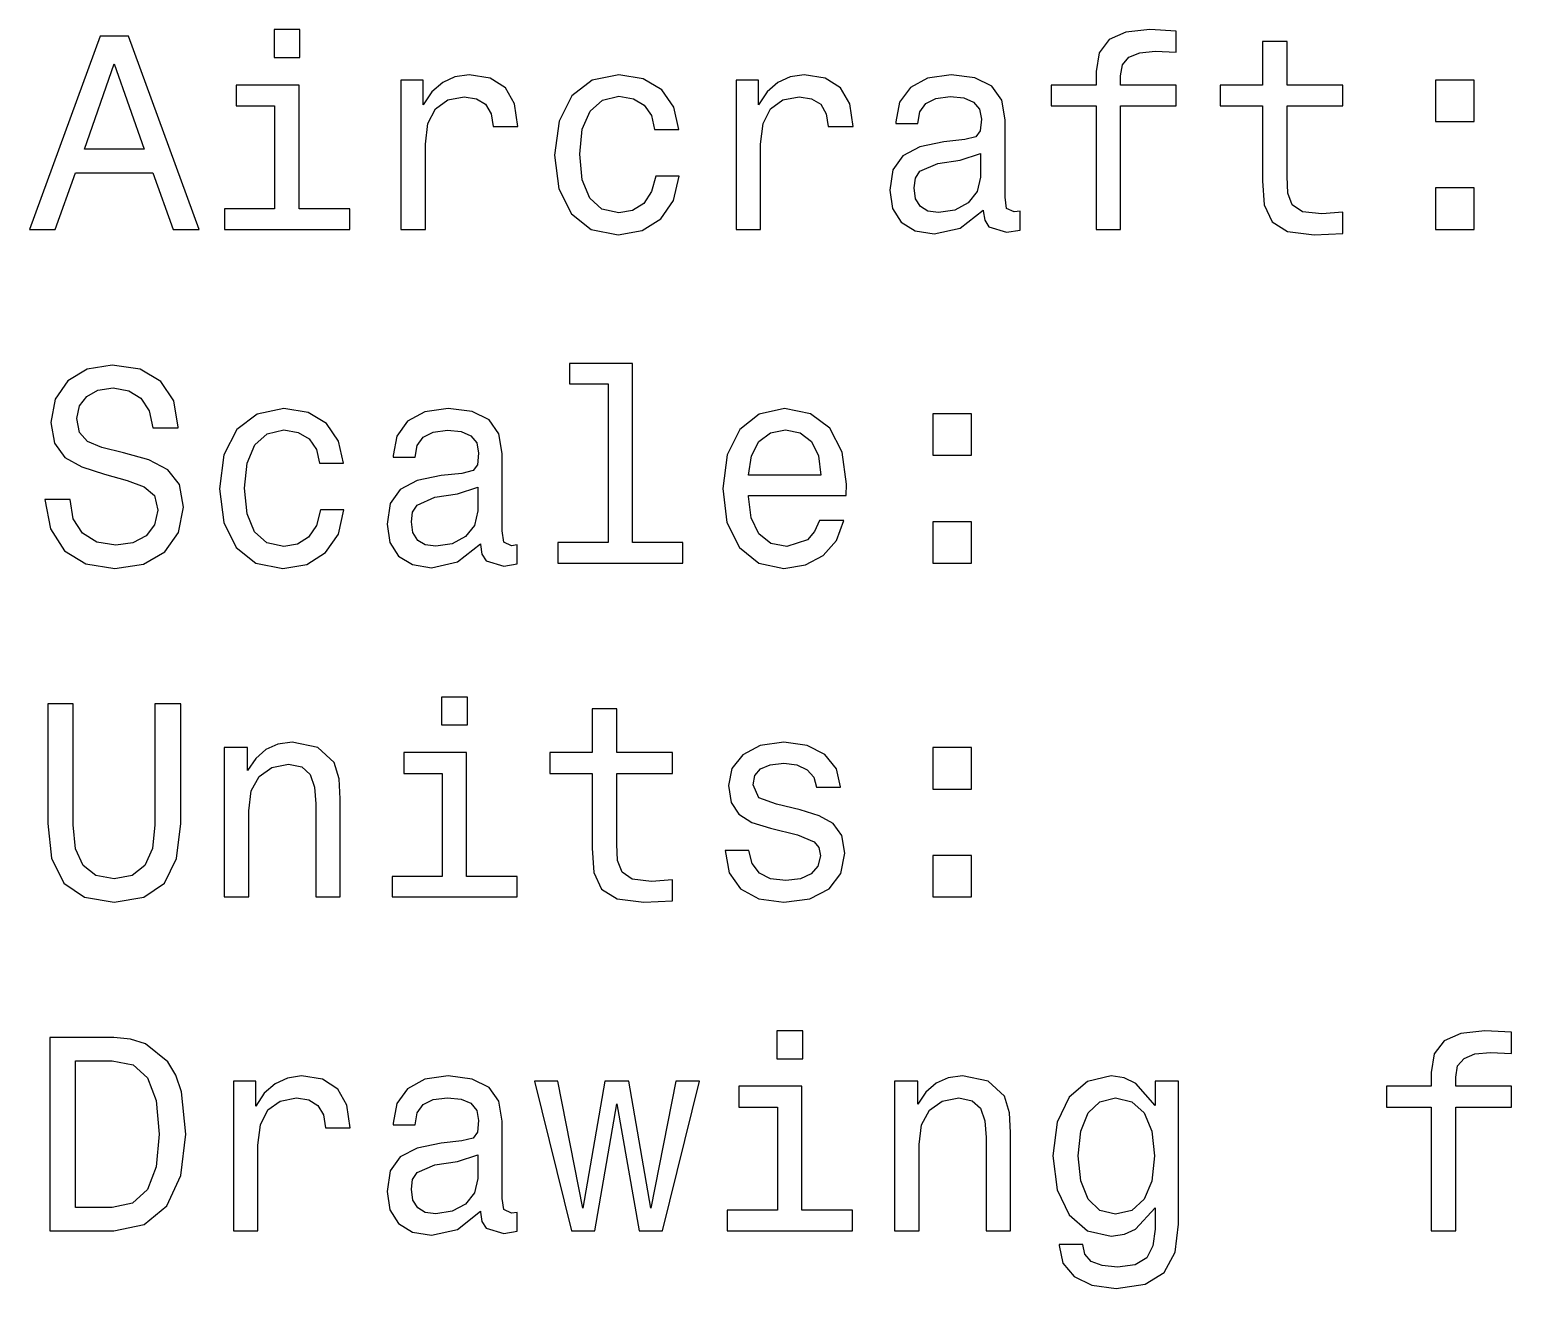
# Model space of a CAD drawing. Extents: x -62750 to 17911, y -49048 to 6133.
# Drawn here: x -55392 to -52707, y -13775 to -11495 of the extents above; entities that cross this region are included whole.
import ezdxf

# ---------------------------------------------------------------- set-up
doc = ezdxf.new("R2010")
doc.units = 0
doc.layers.get('0').update_dxf_attribs({"linetype": 'CONTINUOUS'})

msp = doc.modelspace()

# ---------------------------------------------------------------- linework, layer by layer
at = {"color": 7}
for points in [[(-55391.7, -11856.8), (-55345.3, -11856.8), (-55308.5, -11753.9), (-55168.8, -11753.9), (-55132, -11856.8), (-55084.6, -11856.8), (-55212.7, -11506.3), (-55264.1, -11506.3)], [(-54902, -11494.7), (-54948.9, -11494.7), (-54948.9, -11545.1), (-54902, -11545.1)], [(-53459.7, -11632.9), (-53459.7, -11856.8), (-53415.3, -11856.8), (-53415.3, -11632.9), (-53314.4, -11632.9), (-53314.4, -11595), (-53415.3, -11595), (-53415.3, -11578.4), (-53411.8, -11558.2), (-53400.2, -11544.6), (-53380.5, -11536.5), (-53352.3, -11533.5), (-53314.4, -11535.5), (-53314.4, -11497.2), (-53362.3, -11494.7), (-53405.7, -11499.2), (-53436, -11512.8), (-53454.1, -11536.5), (-53459.7, -11570.3), (-53459.7, -11595), (-53540.9, -11595), (-53540.9, -11632.9)], [(-53158.1, -11632.9), (-53158.1, -11768.5), (-53155.1, -11812.4), (-53140.9, -11842.7), (-53112.7, -11860.3), (-53064.8, -11866.4), (-53012.3, -11863.8), (-53012.3, -11825.5), (-53050.7, -11828.5), (-53085.5, -11824.5), (-53104.1, -11811.9), (-53112.2, -11790.7), (-53113.7, -11761), (-53113.7, -11632.9), (-53012.3, -11632.9), (-53012.3, -11595), (-53113.7, -11595), (-53113.7, -11515.9), (-53158.1, -11515.9), (-53158.1, -11595), (-53234.8, -11595), (-53234.8, -11632.9)], [(-55292.4, -11711), (-55238.4, -11556.7), (-55184.5, -11711)], [(-54903.6, -11819.5), (-54903.6, -11595), (-55017.5, -11595), (-55017.5, -11632.9), (-54947.9, -11632.9), (-54947.9, -11819.5), (-55038.7, -11819.5), (-55038.7, -11856.8), (-54811.8, -11856.8), (-54811.8, -11819.5)], [(-54719, -11856.8), (-54674.6, -11856.8), (-54674.6, -11702), (-54670.1, -11664.6), (-54656.4, -11637.9), (-54634.2, -11621.8), (-54604.5, -11616.2), (-54582.3, -11619.8), (-54565.7, -11629.8), (-54555.6, -11647), (-54552, -11670.2), (-54507.2, -11670.2), (-54513.2, -11629.3), (-54529.9, -11600.1), (-54557.6, -11582.4), (-54595.4, -11576.4), (-54621.1, -11580.4), (-54643.3, -11590.5), (-54663, -11607.6), (-54678.6, -11630.8), (-54678.6, -11586), (-54719, -11586)], [(-54259.5, -11675.7), (-54215.7, -11675.7), (-54224.7, -11635.4), (-54246.4, -11603.6), (-54280.2, -11583.9), (-54324.1, -11576.4), (-54372.5, -11586.5), (-54409.3, -11614.7), (-54432.5, -11660.6), (-54440.6, -11722.1), (-54433, -11783.2), (-54410.3, -11828.5), (-54374.5, -11856.8), (-54325.6, -11866.4), (-54282.2, -11858.8), (-54248.4, -11837.6), (-54225.2, -11804.3), (-54215.2, -11760), (-54257.5, -11760), (-54265.1, -11788.2), (-54279.2, -11809.4), (-54299.4, -11822.5), (-54324.1, -11826.5), (-54354.9, -11820), (-54377, -11799.8), (-54390.7, -11767), (-54395.2, -11720.6), (-54390.7, -11675.2), (-54376.5, -11642.4), (-54353.8, -11622.3), (-54324.1, -11615.2), (-54297.9, -11619.8), (-54278.2, -11631.4), (-54265.1, -11650.5)], [(-54111.8, -11856.8), (-54067.4, -11856.8), (-54067.4, -11702), (-54062.9, -11664.6), (-54049.2, -11637.9), (-54027, -11621.8), (-53997.3, -11616.2), (-53975.1, -11619.8), (-53958.5, -11629.8), (-53948.4, -11647), (-53944.8, -11670.2), (-53900, -11670.2), (-53906, -11629.3), (-53922.7, -11600.1), (-53950.4, -11582.4), (-53988.2, -11576.4), (-54013.9, -11580.4), (-54036.1, -11590.5), (-54055.8, -11607.6), (-54071.4, -11630.8), (-54071.4, -11586), (-54111.8, -11586)], [(-53663.9, -11821.5), (-53663.9, -11823), (-53661.4, -11840.1), (-53653.8, -11852.2), (-53622.1, -11861.8), (-53597.4, -11857.8), (-53597.4, -11823.5), (-53608, -11825), (-53622.1, -11818.5), (-53624.6, -11798.3), (-53624.6, -11658.1), (-53630.6, -11622.3), (-53648.3, -11597.1), (-53679.1, -11581.9), (-53722.4, -11576.4), (-53764.8, -11582.4), (-53796.1, -11599.6), (-53815.7, -11626.3), (-53822.3, -11661.6), (-53822.3, -11664.6), (-53782.4, -11664.6), (-53778.9, -11643.5), (-53767.8, -11628.3), (-53749.7, -11619.2), (-53723.9, -11615.7), (-53699.2, -11618.2), (-53681.6, -11625.8), (-53671, -11638.9), (-53667.5, -11657.1), (-53669.5, -11678.3), (-53677.6, -11688.8), (-53697.7, -11693.9), (-53735.5, -11697.9), (-53778.9, -11707), (-53809.7, -11723.1), (-53827.8, -11748.4), (-53833.4, -11785.7), (-53828.3, -11819), (-53812.7, -11843.7), (-53787.5, -11859.3), (-53752.7, -11864.9), (-53705.8, -11854.3)], [(-52844.4, -11661.1), (-52774.8, -11661.1), (-52774.8, -11586), (-52844.4, -11586)], [(-53669, -11762), (-53675, -11788.2), (-53691.2, -11808.4), (-53715.4, -11821.5), (-53745.1, -11826), (-53764.3, -11823.5), (-53777.9, -11815.4), (-53786.5, -11801.3), (-53789, -11781.6), (-53787, -11764), (-53778.9, -11751.4), (-53746.6, -11737.3), (-53705.8, -11731.2), (-53669, -11719.1)], [(-52844.4, -11856.8), (-52774.8, -11856.8), (-52774.8, -11781.6), (-52844.4, -11781.6)], [(-55318.1, -12346), (-55364, -12346), (-55353.9, -12399.4), (-55328.7, -12438.8), (-55289.9, -12462.5), (-55237.4, -12471), (-55185.5, -12463), (-55146.6, -12440.8), (-55121.9, -12406), (-55112.9, -12360.1), (-55120.4, -12318.7), (-55141.6, -12292), (-55175.9, -12274.4), (-55221.8, -12261.3), (-55261.1, -12251.7), (-55286.8, -12240.6), (-55301.5, -12224.4), (-55306, -12199.2), (-55301.5, -12176.5), (-55288.4, -12159.4), (-55268.2, -12147.8), (-55240.4, -12143.7), (-55212.2, -12148.8), (-55190, -12162.4), (-55175.4, -12185.1), (-55168.3, -12215.9), (-55122.4, -12215.9), (-55122.4, -12214.9), (-55130.5, -12167.4), (-55154.2, -12132.1), (-55191.5, -12110), (-55242, -12102.4), (-55287.3, -12110), (-55322.7, -12131.1), (-55345.3, -12163.9), (-55353.4, -12206.3), (-55346.9, -12244.1), (-55327.7, -12269.8), (-55297.4, -12287), (-55256.1, -12300.1), (-55215.2, -12311.7), (-55184.5, -12322.8), (-55165.8, -12338.9), (-55159.2, -12365.1), (-55165.3, -12391.9), (-55180.9, -12412), (-55204.6, -12424.7), (-55235.4, -12428.7), (-55269.7, -12423.1), (-55295.9, -12407), (-55312.6, -12380.8)], [(-54343.8, -12136.7), (-54343.8, -12424.1), (-54435, -12424.1), (-54435, -12461.5), (-54208.6, -12461.5), (-54208.6, -12424.1), (-54299.4, -12424.1), (-54299.4, -12099.4), (-54413.4, -12099.4), (-54413.4, -12136.7)], [(-54866.7, -12280.4), (-54822.9, -12280.4), (-54831.9, -12240.1), (-54853.6, -12208.3), (-54887.4, -12188.6), (-54931.3, -12181.1), (-54979.7, -12191.1), (-55016.5, -12219.4), (-55039.7, -12265.3), (-55047.8, -12326.8), (-55040.2, -12387.8), (-55017.5, -12433.2), (-54981.7, -12461.5), (-54932.8, -12471), (-54889.4, -12463.5), (-54855.6, -12442.3), (-54832.4, -12409), (-54822.4, -12364.6), (-54864.7, -12364.6), (-54872.3, -12392.9), (-54886.4, -12414.1), (-54906.6, -12427.2), (-54931.3, -12431.2), (-54962.1, -12424.7), (-54984.2, -12404.5), (-54997.9, -12371.7), (-55002.4, -12325.3), (-54997.9, -12279.9), (-54983.7, -12247.1), (-54961.1, -12227), (-54931.3, -12219.9), (-54905.1, -12224.4), (-54885.4, -12236), (-54872.3, -12255.2)], [(-54574.7, -12426.2), (-54574.7, -12427.7), (-54572.2, -12444.8), (-54564.7, -12456.9), (-54532.9, -12466.5), (-54508.2, -12462.5), (-54508.2, -12428.2), (-54518.8, -12429.7), (-54532.9, -12423.1), (-54535.4, -12403), (-54535.4, -12262.8), (-54541.5, -12227), (-54559.1, -12201.7), (-54589.9, -12186.6), (-54633.2, -12181.1), (-54675.6, -12187.1), (-54706.9, -12204.3), (-54726.5, -12231), (-54733.1, -12266.3), (-54733.1, -12269.3), (-54693.3, -12269.3), (-54689.7, -12248.1), (-54678.6, -12233), (-54660.5, -12223.9), (-54634.8, -12220.4), (-54610, -12222.9), (-54592.4, -12230.5), (-54581.8, -12243.6), (-54578.3, -12261.8), (-54580.3, -12282.9), (-54588.4, -12293.5), (-54608.5, -12298.6), (-54646.4, -12302.6), (-54689.7, -12311.7), (-54720.5, -12327.8), (-54738.6, -12353), (-54744.2, -12390.4), (-54739.1, -12423.6), (-54723.5, -12448.4), (-54698.3, -12464), (-54663.5, -12469.5), (-54616.6, -12458.9)], [(-54089.6, -12338.9), (-53912.1, -12338.9), (-53911.6, -12318.2), (-53919.6, -12260.2), (-53941.8, -12216.9), (-53977.1, -12190.6), (-54024, -12181.1), (-54069.9, -12191.1), (-54105.2, -12219.4), (-54127.9, -12265.3), (-54136, -12325.8), (-54128.4, -12387.8), (-54105.7, -12433.2), (-54070.9, -12461.5), (-54025.5, -12471), (-53986.2, -12464.5), (-53953.9, -12447.3), (-53930.2, -12420.1), (-53916.6, -12383.8), (-53960.5, -12383.8), (-53969.6, -12404), (-53982.7, -12419.1), (-54020, -12431.2), (-54048.7, -12425.7), (-54070.4, -12408), (-54084.5, -12379.3), (-54089.6, -12340.4)], [(-53755.2, -12265.8), (-53685.6, -12265.8), (-53685.6, -12190.6), (-53755.2, -12190.6)], [(-54089.6, -12301.6), (-54084, -12266.8), (-54070.4, -12241.1), (-54049.7, -12225.4), (-54022.5, -12219.9), (-53995.8, -12225.4), (-53975.1, -12241.1), (-53962.5, -12266.8), (-53958, -12301.6)], [(-54579.8, -12366.7), (-54585.8, -12392.9), (-54602, -12413.1), (-54626.2, -12426.2), (-54655.9, -12430.7), (-54675.1, -12428.2), (-54688.7, -12420.1), (-54697.3, -12406), (-54699.8, -12386.3), (-54697.8, -12368.7), (-54689.7, -12356.1), (-54657.4, -12341.9), (-54616.6, -12335.9), (-54579.8, -12323.8)], [(-53755.2, -12461.5), (-53685.6, -12461.5), (-53685.6, -12386.3), (-53755.2, -12386.3)], [(-55359, -12933), (-55351.9, -12996), (-55329.7, -13040.9), (-55292.4, -13066.7), (-55238.4, -13075.7), (-55185, -13066.7), (-55147.7, -13040.9), (-55125.5, -12996.6), (-55117.9, -12933), (-55117.9, -12716.1), (-55164.8, -12716.1), (-55164.8, -12935.5), (-55169.3, -12978.4), (-55183, -13009.2), (-55206.2, -13027.3), (-55238.4, -13033.4), (-55271.7, -13027.3), (-55294.9, -13009.2), (-55308.5, -12978.9), (-55312.6, -12935.5), (-55312.6, -12716.1), (-55359, -12716.1)], [(-54598.4, -12704), (-54645.3, -12704), (-54645.3, -12754.5), (-54598.4, -12754.5)], [(-54372.5, -12842.2), (-54372.5, -12977.9), (-54369.5, -13021.8), (-54355.4, -13052), (-54327.1, -13069.7), (-54279.2, -13075.7), (-54226.8, -13073.2), (-54226.8, -13034.9), (-54265.1, -13037.9), (-54299.9, -13033.9), (-54318.5, -13021.3), (-54326.6, -13000.1), (-54328.1, -12970.3), (-54328.1, -12842.2), (-54226.8, -12842.2), (-54226.8, -12804.4), (-54328.1, -12804.4), (-54328.1, -12725.2), (-54372.5, -12725.2), (-54372.5, -12804.4), (-54449.2, -12804.4), (-54449.2, -12842.2)], [(-55039.2, -13066.1), (-54994.8, -13066.1), (-54994.8, -12909.8), (-54990.3, -12874), (-54975.7, -12847.8), (-54953, -12831.6), (-54922.7, -12825.6), (-54898.5, -12830.6), (-54883.4, -12844.2), (-54875.8, -12866.9), (-54873.3, -12897.2), (-54873.3, -13066.1), (-54828.9, -13066.1), (-54828.9, -12888.1), (-54830.9, -12852.3), (-54840, -12822.6), (-54869.8, -12795.3), (-54916.2, -12785.7), (-54941.9, -12789.3), (-54963.6, -12798.9), (-54982.2, -12815), (-54996.9, -12836.7), (-54996.9, -12795.3), (-55039.2, -12795.3)], [(-54600, -13028.8), (-54600, -12804.4), (-54713.9, -12804.4), (-54713.9, -12842.2), (-54644.3, -12842.2), (-54644.3, -13028.8), (-54735.1, -13028.8), (-54735.1, -13066.1), (-54508.2, -13066.1), (-54508.2, -13028.8)], [(-53995.8, -12908.3), (-54038.6, -12898.2), (-54070.4, -12886.6), (-54081, -12862.9), (-54078, -12846.3), (-54067.4, -12834.2), (-54050.2, -12826.6), (-54025.5, -12823.6), (-54001.8, -12826.6), (-53983.2, -12835.7), (-53971.1, -12849.3), (-53966, -12867.4), (-53922.7, -12867.4), (-53922.7, -12866.4), (-53930.2, -12833.7), (-53950.9, -12807.9), (-53983.2, -12791.8), (-54025.5, -12785.7), (-54068.4, -12791.8), (-54099.7, -12808.4), (-54119.3, -12833.2), (-54125.4, -12864.4), (-54120.9, -12894.7), (-54106.7, -12915.9), (-54083.5, -12931), (-54049.7, -12941.6), (-54000.3, -12953.7), (-53970.1, -12966.3), (-53962, -12976.4), (-53959, -12991.5), (-53963.5, -13010.2), (-53975.6, -13024.3), (-53995.3, -13033.4), (-54021.5, -13036.4), (-54049.2, -13033.4), (-54069.4, -13022.8), (-54083, -13005.6), (-54088.6, -12981.9), (-54131.4, -12981.9), (-54124.4, -13022.3), (-54103.7, -13051.5), (-54070.9, -13069.2), (-54025.5, -13075.7), (-53978.1, -13069.2), (-53943.3, -13051.5), (-53922.1, -13023.3), (-53914.6, -12986.5), (-53920.1, -12954.7), (-53935.8, -12933), (-53961.5, -12918.9)], [(-53755.2, -12870.5), (-53685.6, -12870.5), (-53685.6, -12795.3), (-53755.2, -12795.3)], [(-53755.2, -13066.1), (-53685.6, -13066.1), (-53685.6, -12991), (-53755.2, -12991)], [(-53991.2, -13308.7), (-54038.1, -13308.7), (-54038.1, -13359.2), (-53991.2, -13359.2)], [(-52852.5, -13446.9), (-52852.5, -13670.8), (-52808.1, -13670.8), (-52808.1, -13446.9), (-52707.2, -13446.9), (-52707.2, -13409.1), (-52808.1, -13409.1), (-52808.1, -13392.4), (-52804.6, -13372.3), (-52793, -13358.7), (-52773.3, -13350.6), (-52745.1, -13347.6), (-52707.2, -13349.6), (-52707.2, -13311.2), (-52755.1, -13308.7), (-52798.5, -13313.3), (-52828.8, -13326.9), (-52846.9, -13350.6), (-52852.5, -13384.4), (-52852.5, -13409.1), (-52933.7, -13409.1), (-52933.7, -13446.9)], [(-55238.9, -13320.8), (-55355.4, -13320.8), (-55355.4, -13670.8), (-55238.9, -13670.8), (-55184, -13659.7), (-55143.1, -13625.9), (-55117.9, -13571), (-55108.8, -13495.8), (-55116.9, -13419.2), (-55127, -13388.9), (-55141.1, -13364.7), (-55181.9, -13331.9), (-55208.7, -13323.9)], [(-55242.5, -13362.7), (-55204.1, -13370.3), (-55177.9, -13393.5), (-55162.3, -13434.8), (-55157.2, -13495.8), (-55162.8, -13554.8), (-55178.4, -13596.2), (-55205.1, -13620.9), (-55242.5, -13629), (-55308.5, -13629), (-55308.5, -13362.7)], [(-55022.6, -13670.8), (-54978.2, -13670.8), (-54978.2, -13516), (-54973.7, -13478.7), (-54960, -13452), (-54937.9, -13435.8), (-54908.1, -13430.3), (-54885.9, -13433.8), (-54869.3, -13443.9), (-54859.2, -13461), (-54855.6, -13484.2), (-54810.8, -13484.2), (-54816.8, -13443.4), (-54833.5, -13414.1), (-54861.2, -13396.5), (-54899, -13390.4), (-54924.7, -13394.5), (-54946.9, -13404.5), (-54966.6, -13421.7), (-54982.2, -13444.9), (-54982.2, -13400), (-55022.6, -13400)], [(-54574.7, -13635.5), (-54574.7, -13637), (-54572.2, -13654.2), (-54564.7, -13666.3), (-54532.9, -13675.9), (-54508.2, -13671.8), (-54508.2, -13637.5), (-54518.8, -13639.1), (-54532.9, -13632.5), (-54535.4, -13612.3), (-54535.4, -13472.1), (-54541.5, -13436.3), (-54559.1, -13411.1), (-54589.9, -13396), (-54633.2, -13390.4), (-54675.6, -13396.5), (-54706.9, -13413.6), (-54726.5, -13440.4), (-54733.1, -13475.7), (-54733.1, -13478.7), (-54693.3, -13478.7), (-54689.7, -13457.5), (-54678.6, -13442.4), (-54660.5, -13433.3), (-54634.8, -13429.8), (-54610, -13432.3), (-54592.4, -13439.9), (-54581.8, -13453), (-54578.3, -13471.1), (-54580.3, -13492.3), (-54588.4, -13502.9), (-54608.5, -13507.9), (-54646.4, -13512), (-54689.7, -13521), (-54720.5, -13537.2), (-54738.6, -13562.4), (-54744.2, -13599.7), (-54739.1, -13633), (-54723.5, -13657.7), (-54698.3, -13673.4), (-54663.5, -13678.9), (-54616.6, -13668.3)], [(-53824.8, -13670.8), (-53780.4, -13670.8), (-53780.4, -13514.5), (-53775.9, -13478.7), (-53761.3, -13452.5), (-53738.6, -13436.3), (-53708.3, -13430.3), (-53684.1, -13435.3), (-53669, -13448.9), (-53661.4, -13471.6), (-53658.9, -13501.9), (-53658.9, -13670.8), (-53614.5, -13670.8), (-53614.5, -13492.8), (-53616.5, -13457), (-53625.6, -13427.2), (-53655.4, -13400), (-53701.8, -13390.4), (-53727.5, -13394), (-53749.2, -13403.5), (-53767.8, -13419.7), (-53782.4, -13441.4), (-53782.4, -13400), (-53824.8, -13400)], [(-53310.4, -13658.7), (-53310.4, -13400), (-53352.8, -13400), (-53352.8, -13443.9), (-53387.6, -13404), (-53408.7, -13394), (-53432.4, -13390.4), (-53475.3, -13400.5), (-53508.6, -13428.8), (-53530.3, -13474.1), (-53537.9, -13535.2), (-53530.3, -13596.7), (-53508.6, -13642.1), (-53475.3, -13670.8), (-53432.4, -13680.4), (-53408.2, -13676.9), (-53388.1, -13667.8), (-53352.8, -13629.5), (-53352.8, -13667.8), (-53356.8, -13698.1), (-53367.9, -13719.8), (-53389.1, -13732.4), (-53420.9, -13736.9), (-53448.6, -13733.9), (-53468.3, -13726.3), (-53479.9, -13713.2), (-53483.4, -13695.5), (-53526.3, -13695.5), (-53526.3, -13697.6), (-53519.7, -13729.8), (-53499.5, -13754), (-53467.2, -13769.7), (-53423.4, -13775.2), (-53370.9, -13767.7), (-53336.1, -13746.5), (-53316.5, -13709.7)], [(-54368, -13670.8), (-54327.6, -13440.9), (-54287.3, -13670.8), (-54244.9, -13670.8), (-54178.3, -13400), (-54221.2, -13400), (-54266.1, -13630), (-54305.9, -13400), (-54349.8, -13400), (-54389.7, -13630), (-54434.5, -13400), (-54476.9, -13400), (-54410.3, -13670.8)], [(-53992.8, -13633.5), (-53992.8, -13409.1), (-54106.7, -13409.1), (-54106.7, -13446.9), (-54037.1, -13446.9), (-54037.1, -13633.5), (-54127.9, -13633.5), (-54127.9, -13670.8), (-53901, -13670.8), (-53901, -13633.5)], [(-53492, -13535.2), (-53487.4, -13490.3), (-53473.8, -13457), (-53452.6, -13437.3), (-53424.4, -13430.3), (-53394.6, -13437.3), (-53372.4, -13457), (-53358.8, -13490.3), (-53353.8, -13535.2), (-53358.8, -13581.1), (-53372.4, -13613.8), (-53394.6, -13634), (-53424.4, -13640.6), (-53452.6, -13634), (-53473.8, -13613.8), (-53487.4, -13580.6)], [(-54579.8, -13576), (-54585.8, -13602.2), (-54602, -13622.4), (-54626.2, -13635.5), (-54655.9, -13640.1), (-54675.1, -13637.5), (-54688.7, -13629.5), (-54697.3, -13615.4), (-54699.8, -13595.7), (-54697.8, -13578), (-54689.7, -13565.4), (-54657.4, -13551.3), (-54616.6, -13545.3), (-54579.8, -13533.2)]]:
    msp.add_lwpolyline(points, close=True, dxfattribs=at)

doc.saveas('drawing.dxf')
